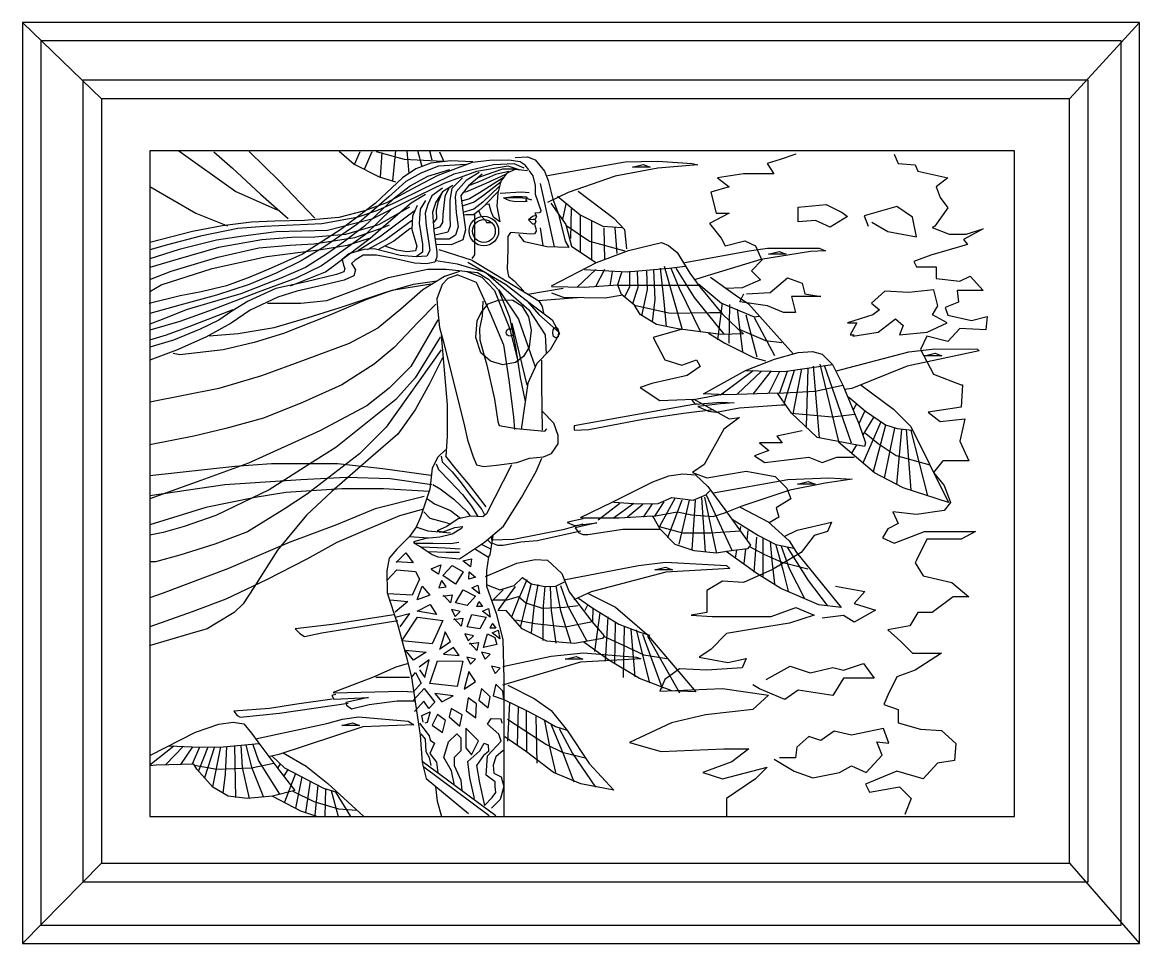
# Model space of a CAD drawing. Extents: x -66030 to 95157, y -13132 to 45879.
# Drawn here: x -63359 to -62759, y 6367 to 6862 of the extents above; entities that cross this region are included whole.
import ezdxf

# ---------------------------------------------------------------- set-up
doc = ezdxf.new("R2010")
doc.units = 0
doc.header["$LTSCALE"] = 100
doc.header["$MEASUREMENT"] = 0
for name, color, linetype in [('3', 11, 'CONTINUOUS'), ('4', 121, 'CONTINUOUS'), ('7', 105, 'CONTINUOUS')]:
    doc.layers.add(name, color=color, linetype=linetype)

msp = doc.modelspace()

# ---------------------------------------------------------------- linework, layer by layer
at = {"layer": '3'}
msp.add_lwpolyline([(-63290.13, 6435.66), (-62825.84, 6435.66), (-62825.84, 6793.12), (-63290.13, 6793.12)], close=True, dxfattribs=at)
for points in [[(-63274.56, 6793.04), (-63243.85, 6771.29), (-63221.79, 6761.46)], [(-63255.78, 6792.44), (-63245.64, 6783.8), (-63230.74, 6769.8), (-63215.83, 6756.7)], [(-63236.7, 6792.74), (-63220.6, 6776.95), (-63201.53, 6756.99)], [(-63188.46, 6792.85), (-63180.42, 6785.96), (-63167.01, 6779.07), (-63158.2, 6776.39)], [(-63177.36, 6792.47), (-63180.2, 6785.84)], [(-63170.84, 6792.47), (-63174.9, 6783.12)], [(-63168.5, 6792.61), (-63153.54, 6788.6), (-63132.74, 6787.51)], [(-63165.48, 6792.08), (-63166.36, 6778.87)], [(-63158.2, 6793.23), (-63159.81, 6776.88)], [(-63152, 6793.12), (-63150.99, 6780.93)], [(-63146.33, 6793.23), (-63144.1, 6784.63)], [(-63139.89, 6793.12), (-63138.67, 6788.25)], [(-63134.46, 6792.47), (-63132.13, 6787.24)], [(-63116.68, 6787.17), (-63128.48, 6787.63), (-63139.13, 6786.48), (-63147.23, 6783.47), (-63154.41, 6778.61), (-63162.97, 6770.52), (-63168.99, 6764.74), (-63187.51, 6750.86), (-63208.11, 6737.67), (-63225, 6730.04), (-63236.35, 6725.18), (-63248.84, 6720.56), (-63262.5, 6717.32), (-63273.84, 6715.24), (-63290.51, 6711.07)], [(-63086.59, 6782.78), (-63088.44, 6785.32), (-63091.22, 6787.17), (-63097.24, 6788.1), (-63107.65, 6787.87), (-63116.91, 6786.71), (-63135.43, 6779.77), (-63147, 6773.76), (-63162.97, 6765.2), (-63174.78, 6760.8), (-63188.66, 6757.33), (-63206.95, 6755.72), (-63222.92, 6755.25), (-63235.42, 6754.79), (-63251.16, 6752.71), (-63267.13, 6749.7), (-63290.05, 6743.92)], [(-63089.13, 6783.7), (-63094.46, 6786.02), (-63105.57, 6785.55), (-63126.86, 6780.46), (-63143.3, 6772.6), (-63157.88, 6765.43), (-63167.83, 6761.04), (-63178.94, 6757.33), (-63197.69, 6753.86), (-63228.48, 6752.48), (-63242.83, 6751.32), (-63262.96, 6747.16), (-63280.56, 6742.53), (-63290.05, 6739.99)], [(-63093.85, 6789.4), (-63087.34, 6789.79), (-63083.13, 6788.25), (-63078.15, 6782.13), (-63076.23, 6777.15), (-63073.63, 6767.09), (-63070.71, 6759.07), (-63067.04, 6744.62), (-63065.13, 6741.17), (-63076.91, 6741.56), (-63088.87, 6744.24), (-63091.94, 6748.06)], [(-63076.62, 6779.83), (-63034.87, 6787.11), (-63017.25, 6787.49), (-62998.86, 6786.34), (-62995.8, 6785.58), (-63017.25, 6783.66), (-63040.23, 6779.45), (-63065.51, 6770.65), (-63076.62, 6765.29)], [(-62943.11, 6791.24), (-62951.55, 6788.43), (-62958.58, 6786.32), (-62955.07, 6780.69), (-62971.25, 6780.69), (-62985.32, 6778.58), (-62978.99, 6773.66), (-62988.84, 6770.85), (-62986.03, 6759.6), (-62978.99, 6759.6), (-62989.54, 6753.97), (-62983.21, 6746.24), (-62981.1, 6742.02), (-62970.55, 6744.83), (-62964.92, 6742.02), (-62961.4, 6734.29), (-62967.03, 6728.66), (-62962.1, 6723.74), (-62971.95, 6719.52), (-62980.72, 6719.2)], [(-62890.34, 6791.24), (-62888.23, 6786.32), (-62879.08, 6785.61), (-62877.67, 6782.1), (-62861.49, 6778.58), (-62867.82, 6773.66), (-62865.71, 6768.04), (-62861.49, 6762.41), (-62868.52, 6752.57), (-62869.93, 6751.86), (-62860.79, 6748.35), (-62851.64, 6748.35), (-62842.49, 6751.16), (-62853.05, 6745.54), (-62850.93, 6742.72), (-62860.79, 6739.91), (-62870.64, 6737.1), (-62879.78, 6733.58), (-62878.38, 6730.77), (-62867.82, 6730.77), (-62867.82, 6724.44), (-62855.16, 6723.04), (-62849.53, 6725.85), (-62842.49, 6718.12), (-62856.56, 6718.12), (-62855.86, 6711.79), (-62862.9, 6708.97), (-62861.49, 6704.76), (-62848.82, 6701.94), (-62840.38, 6704.05), (-62841.08, 6697.02), (-62855.16, 6697.73), (-62861.49, 6690.69), (-62872.75, 6693.51), (-62876.26, 6686.48), (-62869.23, 6673.12), (-62854.45, 6667.49), (-62853.75, 6667.49), (-62854.45, 6655.54), (-62872.04, 6652.73), (-62865.71, 6647.8), (-62852.34, 6649.21), (-62855.16, 6637.26), (-62850.23, 6626.71), (-62864.3, 6626.71), (-62869.23, 6620.38), (-62863.6, 6613.35), (-62860.08, 6604.21), (-62863.6, 6599.99), (-62878.38, 6597.88), (-62891.04, 6599.29), (-62888.23, 6592.96), (-62893.85, 6590.15), (-62896.67, 6585.23), (-62890.34, 6582.42), (-62874.15, 6588.74), (-62846.71, 6588.74), (-62854.45, 6584.53), (-62872.75, 6584.53), (-62878.38, 6573.28), (-62879.08, 6571.87), (-62874.86, 6564.84), (-62859.38, 6561.32), (-62850.23, 6553.59), (-62858.67, 6553.59), (-62869.93, 6545.15), (-62877.67, 6545.15), (-62881.89, 6538.12), (-62893.85, 6536.01), (-62886.82, 6529.68), (-62880.49, 6523.36), (-62865.01, 6523.36), (-62879.08, 6514.21), (-62888.93, 6510.7), (-62893.85, 6500.86), (-62895.96, 6495.93), (-62888.23, 6493.12), (-62888.23, 6486.09), (-62876.26, 6482.58), (-62865.01, 6481.87), (-62857.27, 6474.84), (-62857.97, 6465.7), (-62867.12, 6464.29), (-62874.86, 6455.86), (-62888.93, 6460.08), (-62905.82, 6453.04), (-62903.7, 6448.83), (-62887.52, 6451.64), (-62881.19, 6445.31), (-62884.71, 6436.87)], [(-63120.25, 6785.8), (-63135.07, 6784.91), (-63144.55, 6781.06), (-63152.55, 6776.62), (-63161.74, 6768.33), (-63178.93, 6753.52), (-63196.71, 6741.38), (-63208.86, 6733.98), (-63222.19, 6727.46), (-63236.71, 6721.24), (-63254.2, 6715.61), (-63274.05, 6710.28), (-63290.13, 6705.69)], [(-63091.15, 6782.67), (-63097.68, 6784.77), (-63114.7, 6781.97), (-63132.18, 6775.45), (-63152.47, 6765.67), (-63170.89, 6756.35), (-63194.67, 6750.29), (-63222.18, 6749.59), (-63239.9, 6747.26), (-63254.35, 6745.16), (-63274.41, 6740.04), (-63290.13, 6735.16)], [(-63129.14, 6782.84), (-63141, 6779.28), (-63150.18, 6774.25), (-63159.37, 6767.14), (-63174.78, 6752.63), (-63186.04, 6744.04), (-63195.23, 6737.53), (-63206.49, 6730.42), (-63219.82, 6724.79), (-63241.16, 6716.21), (-63253.61, 6712.65), (-63270.5, 6707.62), (-63283.54, 6702.58), (-63290.13, 6700.04)], [(-63113.21, 6781.38), (-63120.24, 6777.06), (-63125.52, 6771.11), (-63126.06, 6768.4), (-63125.52, 6760.02), (-63124.44, 6752.31), (-63125.93, 6747.71), (-63129.31, 6745.55), (-63136.89, 6745.55)], [(-63111.59, 6780.46), (-63118.99, 6774.22), (-63123.16, 6769.13), (-63120.61, 6750.63), (-63122, 6745.31), (-63128.25, 6742.53), (-63136.35, 6742.76)], [(-63099.09, 6780.36), (-63109.57, 6775.45), (-63120.06, 6771.02), (-63122.1, 6770.42)], [(-63087.28, 6782.32), (-63093.99, 6783.01), (-63098.62, 6780.93), (-63101.63, 6776.76), (-63103.25, 6770.29), (-63103.72, 6763.35), (-63102.1, 6755.02), (-63105.45, 6757.39), (-63106.78, 6760.56), (-63107.88, 6764.5), (-63109.73, 6764.27), (-63113.21, 6761.04), (-63116.22, 6758.72), (-63120.15, 6758.72), (-63121.71, 6758.57)], [(-63097.21, 6781.97), (-63104.44, 6780.34), (-63112.6, 6776.85), (-63118.92, 6774.28)], [(-63093.95, 6783.14), (-63100.71, 6783.14), (-63113.62, 6778.75)], [(-63086.47, 6782.47), (-63084.48, 6779.62), (-63083.17, 6774.48), (-63083.17, 6769.79), (-63080.07, 6761), (-63080.21, 6760.14), (-63081.06, 6759.86), (-63083.31, 6759.55), (-63082.43, 6757.91), (-63083.21, 6756.2), (-63082.8, 6754.88), (-63083.56, 6753.74), (-63082.71, 6751.42), (-63082.57, 6750), (-63083.57, 6748.57), (-63085.61, 6748.34), (-63089.6, 6748.63), (-63096.43, 6749.2), (-63097.83, 6747.09), (-63097.92, 6740.05), (-63098.21, 6729.54), (-63097.44, 6725.77), (-63094.43, 6723.2), (-63089.3, 6717.8)], [(-63030.9, 6784.2), (-63025.07, 6785.66), (-63021.42, 6784.2), (-63030.9, 6784.2)], [(-63127.33, 6774.45), (-63132.88, 6770.98), (-63136.58, 6765.43), (-63138.2, 6760.11), (-63137.51, 6750.16), (-63135.89, 6738.83), (-63135.89, 6736.05), (-63137.05, 6733.28), (-63141.45, 6732.35), (-63147.93, 6732.82), (-63159.11, 6735.27), (-63168.29, 6736.98), (-63175.47, 6736.98), (-63179.87, 6734.44), (-63181.72, 6732.58), (-63180.1, 6730.04), (-63179.64, 6729.12), (-63180.56, 6725.88), (-63185.65, 6723.56), (-63199.31, 6720.33), (-63211.12, 6717.78), (-63221.3, 6714.54), (-63236.14, 6707.54), (-63246.33, 6700.6), (-63259.98, 6692.96), (-63275.72, 6686.02), (-63290.13, 6680.62)], [(-63122.14, 6778.54), (-63127.82, 6772.86), (-63129.04, 6766.51), (-63129.04, 6757.99), (-63128.77, 6752.58), (-63129.98, 6749.47), (-63134.59, 6748.25), (-63137.29, 6747.71)], [(-63100.26, 6778.6), (-63113.06, 6770.56), (-63118.43, 6767.3), (-63122.74, 6766.08)], [(-63101.35, 6776.43), (-63110.97, 6769.16), (-63115.86, 6765.43), (-63122.35, 6763.27)], [(-63080.56, 6775.47), (-63072.9, 6741.56)], [(-63132.83, 6773), (-63138.65, 6768.81), (-63140.83, 6764.29), (-63142.19, 6759.51), (-63141.68, 6752.85), (-63140.32, 6743.47), (-63139.8, 6739.54), (-63141.34, 6736.47), (-63147.06, 6736.11), (-63155.58, 6736.81), (-63169.53, 6740.39), (-63175.18, 6740.14), (-63183.22, 6737.81), (-63186.87, 6734.7), (-63186.06, 6731.72), (-63185.38, 6729.97), (-63185.93, 6728.07), (-63189.9, 6726.66), (-63206.14, 6722.74), (-63222.38, 6719.22), (-63237.31, 6712.36), (-63246.06, 6706.92), (-63252.96, 6702.19), (-63262.97, 6697.32), (-63277.32, 6691.37), (-63290.17, 6687.58)], [(-63290.06, 6773.97), (-63265.31, 6759.67), (-63248.32, 6752.82)], [(-63214.49, 6720.65), (-63195.82, 6728.05), (-63190.19, 6732.2), (-63171.78, 6746.1), (-63163.24, 6753.62), (-63149.68, 6765.13), (-63141.97, 6769.86), (-63141.97, 6769.86)], [(-63133.37, 6770.02), (-63135.4, 6765.29), (-63136.34, 6761.1), (-63136.21, 6756.64), (-63138.1, 6754.2)], [(-63129.44, 6773), (-63131.74, 6768.54), (-63132.69, 6758.8), (-63132.83, 6754.61), (-63134.59, 6752.04), (-63137.83, 6751.09)], [(-63102.44, 6773.84), (-63111.2, 6765.43), (-63116.09, 6761.7), (-63121.91, 6760.04)], [(-63102.81, 6771.49), (-63110.03, 6764.03)], [(-63101.93, 6770.32), (-63090.7, 6771.01), (-63086.38, 6770.67)], [(-63100.25, 6767.9), (-63095.01, 6768.56), (-63090.19, 6768.56), (-63088.02, 6768.32), (-63087.54, 6767.48), (-63085.19, 6766.7), (-63087.9, 6767.42), (-63089.83, 6767.6), (-63094.89, 6767.78), (-63098.45, 6767.66), (-63100.25, 6767.9)], [(-63071.25, 6768.73), (-63059, 6758.78), (-63046.74, 6752.66), (-63036.4, 6751.89)], [(-63060.15, 6771.41), (-63041, 6756.87), (-63035.25, 6750.74), (-63034.1, 6740.41)], [(-63150.59, 6762.85), (-63167.33, 6753.34), (-63185.03, 6748.21), (-63201.39, 6746.68), (-63213.95, 6746.49), (-63229.93, 6745.35), (-63253.15, 6741.17), (-63274.84, 6734.9), (-63290.13, 6730.49)], [(-63146.5, 6763.76), (-63149.02, 6757.9), (-63149.44, 6750.77), (-63146.64, 6741.84), (-63147.48, 6739.32), (-63152.1, 6738.86)], [(-63142.03, 6766.41), (-63144.96, 6761.81), (-63145.52, 6753.99), (-63143.57, 6742.95), (-63143.71, 6738.62), (-63147.06, 6736.11)], [(-63100.25, 6767.9), (-63096.88, 6766.46), (-63094.53, 6765.97), (-63089.35, 6765.79), (-63087.42, 6766.03), (-63087.9, 6766.21), (-63087.9, 6766.7), (-63087.84, 6767.36)], [(-63074.7, 6764.91), (-63066.66, 6753.42), (-63063.59, 6741.94), (-63050.57, 6733.14)], [(-63066.7, 6764.54), (-63068.52, 6756.15)], [(-62941.89, 6762.76), (-62926.89, 6764.18), (-62918.31, 6759.9), (-62915.46, 6757.76), (-62924.74, 6752.05), (-62932.6, 6755.62), (-62941.89, 6754.9), (-62941.89, 6757.76), (-62941.89, 6762.76)], [(-62902.3, 6754.68), (-62893.85, 6749.75), (-62878.38, 6746.94), (-62880.49, 6757.49), (-62888.93, 6763.11), (-62906.52, 6758.19), (-62904.41, 6752.57)], [(-63160.17, 6761.88), (-63174.19, 6748.19), (-63188.71, 6737.82), (-63197.89, 6731.31), (-63211.53, 6724.79), (-63231.97, 6717.1), (-63256.57, 6707.62), (-63274.05, 6701.4), (-63290.13, 6696.74)], [(-63147.74, 6760.86), (-63151.07, 6758.55), (-63166.78, 6746.71), (-63178.33, 6739.31)], [(-63115.68, 6759.44), (-63115.68, 6737.16), (-63117.08, 6735.32)], [(-63113.5, 6761.06), (-63112.36, 6758.18), (-63109.85, 6755.6), (-63109.25, 6754.54), (-63107.05, 6754.54)], [(-63082.87, 6758.35), (-63084.55, 6757.88), (-63086.71, 6756.06), (-63085.83, 6755.05), (-63084.55, 6753.91), (-63083.61, 6753.84)], [(-63083.21, 6756.2), (-63084.15, 6756.26), (-63086.71, 6756.06)], [(-63063.78, 6761.98), (-63064.14, 6745.94)], [(-63059.04, 6758.7), (-63059.04, 6738.86)], [(-63290.13, 6723.94), (-63278.64, 6728.43), (-63253.53, 6736.04), (-63231.46, 6740.98), (-63214.9, 6742.5), (-63201.96, 6743.07), (-63180.08, 6746.49), (-63164.86, 6751.82), (-63161.44, 6753.34)], [(-63149.1, 6755.85), (-63152.35, 6753.37), (-63163.22, 6745.52), (-63173.3, 6739.9)], [(-63149.38, 6751.68), (-63150.48, 6751.15), (-63159.07, 6744.64), (-63167.67, 6739.9)], [(-63080.56, 6751.77), (-63079.07, 6742.04)], [(-63066.7, 6753.23), (-63053.93, 6744.48), (-63034.95, 6739.38)], [(-63052.83, 6755.42), (-63052.83, 6734.27)], [(-63046.26, 6751.77), (-63045.9, 6734.64)], [(-63040.43, 6751.77), (-63039.33, 6737.92)], [(-63290.13, 6717.57), (-63283.97, 6721.21), (-63256.57, 6729.95), (-63227.27, 6736.42), (-63198.16, 6740.03), (-63183.89, 6742.5), (-63172.09, 6746.11)], [(-63152.1, 6738.86), (-63157.4, 6739.71), (-63163.38, 6741.76)], [(-63116.89, 6734.23), (-63134.77, 6739.89)], [(-63074.32, 6720.51), (-63050.19, 6733.14), (-63032.95, 6739.64), (-63015.33, 6743.85), (-63011.5, 6742.32), (-63006.91, 6738.5), (-63000.01, 6727.39), (-62994.71, 6720.1), (-62982.69, 6705.56), (-62974.35, 6697.54), (-62971.28, 6694.86), (-62983.54, 6694.48), (-63006.52, 6697.54), (-63018.01, 6699.84), (-63026.82, 6705.19), (-63029.89, 6710.17), (-63036.78, 6715.91), (-63038.7, 6720.89), (-63056.7, 6719.74), (-63074.32, 6720.12)], [(-63002.84, 6733.18), (-62968.18, 6739.38), (-62958.33, 6740.83), (-62930.6, 6740.83), (-62927.32, 6739.38), (-62935.34, 6739.01), (-62961.98, 6734.64), (-62990.8, 6725.89), (-62997.01, 6724.06)], [(-62957.93, 6737.53), (-62952.09, 6738.99), (-62948.44, 6737.53), (-62957.93, 6737.53)], [(-63109.79, 6727.76), (-63124.93, 6732.14), (-63136.56, 6733.93)], [(-63119.27, 6733.33), (-63099, 6721.42), (-63084.69, 6710.4), (-63074.03, 6702.27), (-63070.09, 6694.91), (-63075.15, 6686.27), (-63082.31, 6678.82), (-63087.08, 6668.4), (-63090.65, 6643.38)], [(-63116.89, 6734.23), (-63104.66, 6726.78), (-63081.12, 6712.48), (-63079.33, 6709.5), (-63078.73, 6705.85)], [(-63123.74, 6728.27), (-63131.79, 6725.59), (-63143.41, 6718.44), (-63155.34, 6708.02), (-63167.56, 6697.89), (-63183.06, 6689.55), (-63206.61, 6680.91), (-63230.16, 6672.27), (-63253.11, 6665.42), (-63290.13, 6658.14)], [(-63226.88, 6711.29), (-63208.99, 6711.29), (-63194.98, 6712.78), (-63173.82, 6720.53), (-63161.9, 6724.99), (-63141.03, 6729.46), (-63130.9, 6729.46), (-63114.2, 6727.68), (-63108.24, 6724.1), (-63102.88, 6718.44), (-63096.91, 6703.85), (-63093.63, 6687.76), (-63091.25, 6671.38), (-63088.48, 6658.58)], [(-63124.64, 6726.48), (-63130.05, 6724.51), (-63133.09, 6721.22), (-63135.88, 6713.63), (-63135.62, 6708.57), (-63134.61, 6698.2), (-63132.59, 6691.11), (-63121.44, 6646.84), (-63119.42, 6637.98), (-63116.63, 6629.38), (-63114.61, 6624.57), (-63110.81, 6623.56), (-63103.98, 6624.32), (-63093.09, 6625.84), (-63086.25, 6628.11), (-63078.66, 6628.87), (-63074.35, 6630.64), (-63070.81, 6635.7), (-63070.81, 6640.26), (-63073.09, 6646.84), (-63079.16, 6653.16)], [(-63124.64, 6726.48), (-63114.8, 6722.61), (-63107.35, 6705.93), (-63100.19, 6688.95), (-63097.21, 6669.89), (-63094.83, 6650.23), (-63094.23, 6643.38)], [(-63119.87, 6728.27), (-63111.82, 6725.29), (-63104.96, 6718.14), (-63096.91, 6697.89), (-63092.74, 6681.8)], [(-63109.71, 6727.71), (-63086.48, 6707.72), (-63077.84, 6694.31), (-63077.28, 6684.06)], [(-63050.57, 6729.31), (-63060.69, 6719.83)], [(-63056.7, 6729.31), (-63033.72, 6728.16), (-63011.12, 6730.07), (-63002.69, 6731.22)], [(-63045.97, 6729.31), (-63050.73, 6720.12)], [(-63041.76, 6728.16), (-63043.14, 6720.6)], [(-63036.78, 6727.78), (-63039.08, 6720.51)], [(-63032.57, 6728.54), (-63032.57, 6720.12), (-63035.12, 6714.52)], [(-63028.36, 6728.16), (-63027.97, 6719.74), (-63030.81, 6710.94)], [(-63023.38, 6728.54), (-63022.99, 6718.59), (-63026.06, 6704.43)], [(-63019.55, 6729.31), (-63018.91, 6713.31), (-63020.24, 6701.19)], [(-63016.1, 6730.07), (-63014.32, 6713.94), (-63012.75, 6698.78)], [(-63013.8, 6731.22), (-63004.19, 6697.23)], [(-63010.35, 6730.07), (-63005.76, 6719.36), (-62994.4, 6695.92)], [(-63007.67, 6730.07), (-62997.71, 6714.38), (-62981.6, 6694.54)], [(-63139.24, 6721.42), (-63160.11, 6718.14), (-63174.12, 6713.08), (-63195.28, 6704.14), (-63218.23, 6694.91), (-63234.03, 6690.14), (-63250.72, 6686.27), (-63273.97, 6683.59), (-63277.55, 6684.19)], [(-63258.18, 6693.72), (-63242.68, 6694.91), (-63223.3, 6698.19), (-63205.12, 6703.55), (-63187.83, 6708.91), (-63163.39, 6717.25), (-63148.48, 6721.42), (-63135.96, 6723.21)], [(-63038.7, 6720.89), (-63015.33, 6720.89), (-62995.28, 6720.89)], [(-62995.18, 6721.51), (-62983.14, 6711.3), (-62965.63, 6704.01), (-62962.71, 6704.37)], [(-62988.98, 6725.16), (-62975.84, 6715.68), (-62968.55, 6710.94), (-62944.46, 6683.95)], [(-62969.75, 6716.35), (-62956.89, 6717.07), (-62947.6, 6724.92), (-62939.75, 6722.06), (-62938.32, 6716.35), (-62929.74, 6714.92), (-62945.46, 6714.92), (-62943.32, 6706.36), (-62949.75, 6706.36), (-62958.32, 6709.93), (-62973.32, 6712.07), (-62971.18, 6716.35)], [(-63102.58, 6718.44), (-63092.14, 6702.65), (-63085.59, 6684.19), (-63083.12, 6677.06)], [(-63087.16, 6716.16), (-63068.16, 6719.32)], [(-63081.51, 6712.73), (-63060.54, 6714.34)], [(-63074.36, 6716.77), (-63068.16, 6714.58), (-63045.54, 6714.22), (-63036.05, 6715.68)], [(-62912.6, 6693.51), (-62899.02, 6695.65), (-62889.74, 6702.79), (-62885.45, 6699.22), (-62887.59, 6694.22), (-62872.59, 6695.65), (-62861.88, 6700.65), (-62869.73, 6704.93), (-62866.88, 6709.93), (-62869.02, 6718.49), (-62882.59, 6717.07), (-62895.45, 6717.78), (-62902.6, 6711.35), (-62898.31, 6707.79), (-62901.88, 6704.93), (-62915.46, 6700.65), (-62910.46, 6700.65), (-62914.03, 6694.22), (-62911.88, 6694.22)], [(-63136.56, 6710.7), (-63146.1, 6700.87), (-63158.91, 6687.46), (-63169.65, 6678.53), (-63186.93, 6667.5), (-63208.1, 6657.97), (-63228.96, 6649.63), (-63249.23, 6643.97), (-63266.52, 6639.8), (-63290.13, 6635.19)], [(-63112.07, 6706.3), (-63108.48, 6710.94), (-63102.56, 6713.05), (-63095.17, 6712.84), (-63090.32, 6709.89), (-63086.73, 6703.98), (-63085.25, 6696.8), (-63086.31, 6687.73), (-63089.47, 6682.67), (-63093.7, 6679.5), (-63100.45, 6678.23), (-63107.21, 6680.13), (-63112.28, 6684.57), (-63115.02, 6692.79), (-63114.39, 6701.87), (-63112.07, 6706.3)], [(-63111.32, 6712.37), (-63111.57, 6704.27), (-63113.09, 6697.69), (-63112.84, 6691.62), (-63109.04, 6677.96), (-63104.99, 6659.74), (-63103.22, 6647.85), (-63102.46, 6645.57), (-63093.34, 6644.05), (-63083.72, 6643.04), (-63077.9, 6642.54), (-63076.88, 6643.8)], [(-63087.23, 6712.16), (-63081.18, 6705.2), (-63070.36, 6695.67)], [(-63029.89, 6710.17), (-63010.74, 6705.96), (-62989.29, 6706.34), (-62983.33, 6706.34)], [(-62982.78, 6711.3), (-62985.33, 6691.61)], [(-62978.76, 6710.57), (-62979.13, 6689.79)], [(-62974.75, 6708.02), (-62971.83, 6685.41)], [(-63290.13, 6691.66), (-63281.17, 6694.29), (-63269.02, 6698.73), (-63245.31, 6707.92)], [(-63135.36, 6702.26), (-63149.97, 6677.24), (-63161.59, 6665.62), (-63173.52, 6656.09), (-63198.85, 6642.69), (-63237.01, 6625.41), (-63262.64, 6616.18), (-63290.13, 6606.29)], [(-62970.01, 6705.1), (-62964.17, 6682.5)], [(-62965.63, 6703.64), (-62954.68, 6683.22)], [(-63095.72, 6700.57), (-63091.55, 6683.59), (-63087.67, 6667.21)], [(-63072.17, 6698.4), (-63071.17, 6697.86), (-63070.71, 6696.32), (-63070.79, 6693.24), (-63072.17, 6692.7), (-63073.25, 6693.39), (-63073.64, 6695.16), (-63073.56, 6697.01), (-63073.02, 6697.94), (-63072.17, 6698.4)], [(-63004.22, 6697.36), (-63019.8, 6692.8), (-63013.47, 6680.85), (-63004.32, 6678.04), (-62996.58, 6680.85), (-62994.47, 6677.34), (-63001.5, 6672.41), (-63020.5, 6668.19), (-63026.83, 6666.09), (-63016.28, 6659.05), (-62997.99, 6659.76), (-62986.73, 6653.43), (-62978.99, 6649.21), (-62973.36, 6649.91), (-62981.8, 6643.59), (-62992.36, 6624.6), (-62998.69, 6620.38), (-62990.95, 6617.57), (-62969.84, 6621.09), (-62954.36, 6618.27), (-62948.03, 6611.95), (-62945.92, 6606.32), (-62953.66, 6601.4), (-62952.25, 6596.48), (-62957.5, 6593.38)], [(-62973.29, 6697.08), (-62959.42, 6691.25), (-62950.67, 6690.15)], [(-63134.18, 6693), (-63147.59, 6671.26), (-63158.02, 6659.64), (-63190.22, 6633.73), (-63202.74, 6625.98), (-63225.99, 6611.09), (-63239.7, 6604.54), (-63254.6, 6597.39), (-63271.59, 6591.43), (-63282.92, 6588.15), (-63290.13, 6586.8)], [(-63133.62, 6693.84), (-63130.33, 6656.64), (-63130.33, 6639.95), (-63131.09, 6629.07)], [(-62990.07, 6695.26), (-62981.32, 6689.79), (-62965.99, 6682.13), (-62959.42, 6680.31)], [(-63133.58, 6686.15), (-63163.09, 6644.75), (-63177.4, 6630.45), (-63205.42, 6609), (-63217.94, 6600.66), (-63237.61, 6588.45), (-63255.2, 6581.9), (-63273.98, 6575.94), (-63287.09, 6572.37), (-63290.13, 6572.37)], [(-62992.69, 6662.7), (-62970.26, 6675.18), (-62954.64, 6681.14), (-62941.86, 6684.83), (-62934.2, 6685.4), (-62929.09, 6683.98), (-62923.41, 6678.31), (-62918.01, 6667.24), (-62909.21, 6646.24), (-62905.81, 6636.31), (-62906.37, 6634.33), (-62931.64, 6639.15), (-62945.55, 6652.2), (-62952.94, 6662.98), (-62980.19, 6662.13), (-62992.69, 6662.7)], [(-62921.37, 6674.9), (-62882.47, 6685.11), (-62868.56, 6686.82), (-62845.56, 6686.53), (-62844.71, 6685.68), (-62883.33, 6677.45), (-62913.14, 6665.54), (-62917.11, 6664.97)], [(-62874.17, 6683.06), (-62868.33, 6684.52), (-62864.69, 6683.06), (-62874.17, 6683.06)], [(-63132.98, 6682.01), (-63139.83, 6668.01), (-63147.58, 6654.01), (-63156.82, 6640.9), (-63171.43, 6628.39), (-63192.29, 6610.22), (-63206.01, 6597.41), (-63221.51, 6578.64), (-63234.32, 6558.69), (-63240, 6549.96), (-63244.77, 6545.19), (-63254.3, 6539.53), (-63259.37, 6536.55), (-63268.61, 6533.87), (-63290.37, 6527.32)], [(-63079.67, 6680.74), (-63079.67, 6667.33), (-63079.42, 6643.04)], [(-62970.26, 6675.18), (-62949.53, 6674.62), (-62923.41, 6678.31)], [(-62930.22, 6678.59), (-62920.34, 6636.99)], [(-62927.95, 6678.02), (-62913.47, 6636.31)], [(-62966, 6674.9), (-62983.6, 6661.85)], [(-62961.74, 6674.62), (-62974.51, 6662.7)], [(-62956.34, 6674.9), (-62966.28, 6662.42)], [(-62952.08, 6674.33), (-62957.84, 6662.83)], [(-62947.83, 6674.62), (-62952.08, 6662.7)], [(-62944.13, 6675.18), (-62949.38, 6657.79)], [(-62940.16, 6676.04), (-62944.7, 6651.92)], [(-62936.75, 6676.32), (-62937.6, 6645.11)], [(-62933.91, 6677.45), (-62930.63, 6638.96)], [(-62932.78, 6664.12), (-62918.01, 6667.24)], [(-62908.03, 6667.24), (-62890.71, 6654.47), (-62881.34, 6645.11), (-62861.18, 6604.25), (-62885.6, 6612.2), (-62900.93, 6620.14), (-62920.24, 6636.6)], [(-62981.91, 6662.41), (-62998.94, 6659.29), (-62997.24, 6657.02), (-62983.33, 6658.16), (-62976.23, 6657.87), (-62983.61, 6657.3), (-62995.82, 6655.89), (-62990.14, 6653.33), (-62985.88, 6652.76), (-62973.39, 6655.03), (-62950.96, 6656.74), (-62948.69, 6656.74)], [(-62952.94, 6662.98), (-62932.78, 6664.12)], [(-62914.84, 6661), (-62905.76, 6653.34), (-62894.97, 6645.96), (-62888.72, 6643.97), (-62880.77, 6643.12)], [(-62996.1, 6657.3), (-63029.32, 6651.35), (-63062.26, 6645.39), (-63062.26, 6643.12), (-63054.31, 6643.4), (-63025.35, 6649.08), (-63003.48, 6652.2), (-62987.58, 6654.18)], [(-62910.65, 6657.16), (-62912.46, 6654)], [(-62945.55, 6652.2), (-62923.69, 6650.22), (-62911.52, 6651.74)], [(-62906.39, 6653.19), (-62909.29, 6646.43)], [(-62901.28, 6650.35), (-62907.28, 6640.62)], [(-62939.75, 6642.82), (-62953.32, 6639.96), (-62950.46, 6636.39), (-62962.61, 6636.39), (-62957.61, 6632.11), (-62965.46, 6629.26), (-62959.75, 6625.69), (-62936.17, 6628.54), (-62929.03, 6625.69), (-62921.17, 6628.54), (-62911.88, 6628.54)], [(-62897.59, 6647.51), (-62907.25, 6625.38)], [(-62895.04, 6645.81), (-62901.65, 6620.76)], [(-62890.21, 6644.11), (-62895.66, 6617.41)], [(-62886.52, 6643.54), (-62889.03, 6613.98)], [(-62883.96, 6643.54), (-62881.51, 6610.87)], [(-62881.41, 6642.97), (-62872.43, 6607.91)], [(-62906.45, 6641.98), (-62898.94, 6636.03), (-62889.29, 6629.5), (-62871.19, 6624.55)], [(-63131.34, 6632.61), (-63135.39, 6628.56), (-63138.43, 6622.74), (-63139.69, 6611.36), (-63144.76, 6596.43), (-63147.04, 6591.12), (-63150.58, 6586.06), (-63140.45, 6585.3)], [(-62910.66, 6635.15), (-62913.37, 6630.75)], [(-63139.24, 6618.83), (-63164.88, 6622.41), (-63189.32, 6625.09), (-63224.79, 6625.09), (-63244.47, 6623.6), (-63290.13, 6618.56)], [(-63095.86, 6624.45), (-63109.27, 6598.14), (-63111.3, 6596.62), (-63117.95, 6596.96), (-63124.5, 6595.58), (-63130.54, 6591.31), (-63135.86, 6589.03), (-63132.57, 6588.53), (-63126.24, 6590.8), (-63122.19, 6591.31), (-63122.19, 6591.31), (-63122.69, 6590.3), (-63127.76, 6587.26), (-63134.34, 6585.74), (-63141.93, 6584.98), (-63148.52, 6583.21), (-63147.76, 6582.2), (-63144.47, 6580.43), (-63142.19, 6578.91), (-63138.39, 6576.38), (-63135.35, 6575.12), (-63123.76, 6574.11), (-63117.95, 6577.89), (-63110.29, 6582.96), (-63100.16, 6591.56), (-63090.54, 6606.99), (-63082.69, 6620.91), (-63079.65, 6627.99)], [(-63136.4, 6625.02), (-63135.14, 6621.98), (-63129.06, 6615.66), (-63122.22, 6608.57), (-63117.41, 6602.25), (-63114.03, 6596.76)], [(-63133.62, 6629.07), (-63133.11, 6626.03), (-63127.79, 6620.72), (-63122.98, 6614.9), (-63118.43, 6608.83), (-63111.84, 6600.48), (-63110.58, 6597.95)], [(-63131.34, 6629.07), (-63125.77, 6622.24), (-63119.19, 6614.39), (-63112.6, 6605.79), (-63109.56, 6601.99)], [(-63058.86, 6596.16), (-63041.83, 6604.39), (-63019.96, 6615.45), (-63011.45, 6618.57), (-63003.78, 6619.71), (-62996.97, 6619.14), (-62990.44, 6612.9), (-62980.78, 6599.85), (-62967.44, 6581.4), (-62969.14, 6579.42), (-62977.94, 6578.28), (-62985.89, 6577.15), (-62997.82, 6578.28), (-63008.04, 6581.69), (-63015.99, 6589.92), (-63019.96, 6597.01), (-63038.13, 6595.87), (-63058.29, 6595.87)], [(-63138.65, 6613.77), (-63161, 6617.05), (-63184.55, 6617.64), (-63209, 6616.45), (-63249.83, 6613.77), (-63290.13, 6607.79)], [(-63138.17, 6613.89), (-63134.12, 6611.61), (-63126.78, 6606.04), (-63119.69, 6599.21), (-63118.04, 6596.94)], [(-62987.31, 6609.49), (-62947.56, 6616.59), (-62925.42, 6617.44), (-62912.92, 6616.87), (-62927.4, 6614.6), (-62946.43, 6610.91), (-62972.26, 6602.4), (-62981.07, 6598.71)], [(-62942.31, 6614.11), (-62936.48, 6615.57), (-62932.83, 6614.11), (-62942.31, 6614.11)], [(-63140.14, 6610.2), (-63164.58, 6611.68), (-63186.94, 6611.68), (-63217.04, 6609.6), (-63233.44, 6606.92), (-63259.97, 6601.56), (-63290.13, 6592.38)], [(-63142.82, 6607.51), (-63169.05, 6600.96), (-63189.92, 6592.32), (-63215.26, 6582.79), (-63247.75, 6568.79), (-63283.52, 6555.39), (-63290.13, 6553.15)], [(-63140.96, 6606.3), (-63137.16, 6603.51), (-63128.55, 6599.97), (-63123.24, 6595.92), (-63123.17, 6595.86)], [(-63040.97, 6604.39), (-63027.63, 6603.53), (-63017.12, 6603.82), (-63009.74, 6606.94), (-62998.39, 6605.52), (-62991.57, 6608.36), (-62989.3, 6610.63)], [(-63008.07, 6606.37), (-63016.31, 6591.33)], [(-62993.88, 6606.93), (-62991.89, 6577.71)], [(-62992.17, 6607.22), (-62985.93, 6577.71)], [(-62991.32, 6608.35), (-62977.41, 6578.28)], [(-63143.12, 6600.66), (-63155.94, 6597.09), (-63170.84, 6590.83), (-63189.62, 6582.79), (-63205.72, 6573.85), (-63227.48, 6562.83), (-63249.24, 6552.41), (-63267.42, 6545.56), (-63290.13, 6537.51)], [(-63037.6, 6603.81), (-63049.24, 6594.73)], [(-63030.22, 6603.81), (-63041.01, 6595.87)], [(-63025.39, 6603.25), (-63033.63, 6596.44)], [(-63020.28, 6603.53), (-63025.11, 6596.44)], [(-63014.03, 6604.66), (-63019.15, 6597)], [(-63004.38, 6605.51), (-63012.05, 6585.37)], [(-63000.41, 6605.51), (-63006.09, 6581.97)], [(-62997.28, 6605.51), (-62998.99, 6578.84)], [(-62973.12, 6601.83), (-62958.07, 6593.89), (-62946.71, 6583.67), (-62942.74, 6577.43), (-62918.89, 6547.93), (-62930.81, 6549.34), (-62951.25, 6558.14), (-62964.03, 6566.08), (-62980.5, 6578)], [(-63142.98, 6599.21), (-63139.69, 6595.92), (-63130.33, 6593.39), (-63128.67, 6592.63)], [(-63057.44, 6595.59), (-63063.97, 6594.17), (-63065.96, 6593.6), (-63061.98, 6591.9), (-63050.06, 6593.32), (-63061.7, 6590.77), (-63059.71, 6587.93), (-63057.44, 6587.08), (-63054.89, 6587.08), (-63036.15, 6589.92), (-63023.09, 6589.92), (-63016.27, 6589.92)], [(-63020.25, 6596.73), (-63006.9, 6599.28), (-62998.95, 6597.58), (-62987.6, 6596.73), (-62980.78, 6599)], [(-62977.41, 6595.3), (-62963.21, 6586.51), (-62953.84, 6581.68), (-62944.22, 6579.76)], [(-63146.78, 6591.12), (-63140.71, 6589.09), (-63128.55, 6588.08)], [(-63106.84, 6584.24), (-63094.63, 6584.53), (-63067.38, 6589.92), (-63057.44, 6592.75)], [(-63105.99, 6582.54), (-63103.44, 6581.4), (-63100.31, 6581.4), (-63090.94, 6583.11), (-63082.14, 6583.96), (-63058.58, 6589.06)], [(-62949.36, 6586.06), (-62942.4, 6589.45), (-62924.11, 6593.67), (-62926.22, 6588.74), (-62933.26, 6586.63), (-62940.29, 6577.49), (-62955.77, 6568.35), (-62971.25, 6561.32), (-62982.51, 6562.03), (-62990.95, 6557.1), (-62990.95, 6545.15), (-62999.39, 6543.75), (-62988.14, 6543.04), (-62956.47, 6543.04), (-62943.11, 6547.96), (-62933.26, 6543.75), (-62946.62, 6539.53), (-62964.21, 6536.71), (-62980.4, 6533.9), (-62988.84, 6525.46), (-62995.17, 6521.25), (-62979.69, 6518.43), (-62969.84, 6520.54), (-62971.95, 6515.62), (-62990.95, 6514.21), (-63005.73, 6514.92), (-63013.47, 6509.29), (-63016.28, 6502.97), (-62982.51, 6504.37), (-62957.88, 6500.86), (-62966.32, 6493.12), (-62991.65, 6490.31), (-63009.95, 6486.09), (-63032.46, 6475.54), (-63015.58, 6470.62), (-62981.8, 6472.03), (-62968.44, 6472.03), (-62977.58, 6465), (-62993.06, 6459.37), (-62982.51, 6455.86), (-62958.58, 6462.19), (-62964.92, 6455.86), (-62980.4, 6445.31), (-62980.4, 6435.66)], [(-63016.56, 6591.33), (-63004.06, 6587.93), (-62989.02, 6587.93), (-62973.12, 6589.06)], [(-62972.87, 6591.33), (-62973.27, 6589.05)], [(-62968.89, 6589.34), (-62969.53, 6584.3)], [(-63150.58, 6586.06), (-63157.43, 6579.23), (-63161.52, 6574.33), (-63162.88, 6567.53), (-63162.61, 6555.83), (-63157.16, 6538.96), (-63151.99, 6520.46), (-63149.54, 6510.39), (-63144.91, 6479.38), (-63143.82, 6464.68), (-63141.64, 6456.12), (-63119.04, 6437.34)], [(-63148.26, 6582.45), (-63138.14, 6582.45), (-63128.52, 6582.2), (-63124.21, 6582.96)], [(-63115.19, 6579.27), (-63108.27, 6574.94), (-63107.35, 6576.14), (-63105.79, 6586.55)], [(-63108.64, 6584.06), (-63106.43, 6581.85)], [(-63106.25, 6584.43), (-63106.62, 6585.63)], [(-62964.35, 6585.65), (-62965.77, 6566.93)], [(-62960.94, 6585.37), (-62960.94, 6569.77), (-62960.94, 6564.09)], [(-62956.97, 6583.38), (-62956.11, 6573.17), (-62954.7, 6560.69)], [(-63157.71, 6572.15), (-63152.54, 6577.32), (-63148.73, 6571.88), (-63157.71, 6572.42)], [(-63143.96, 6580.43), (-63135.61, 6580.18), (-63131.51, 6579.92), (-63123.45, 6579.42)], [(-63140.45, 6577.89), (-63130.86, 6577.61), (-63123.71, 6577.65)], [(-63112.15, 6581.94), (-63106.8, 6579.27)], [(-62975.12, 6578.65), (-62975.83, 6574.62)], [(-62970.17, 6579.29), (-62971.16, 6571.47)], [(-62968.14, 6580.59), (-62960.37, 6576.58), (-62950.72, 6572.32), (-62936.81, 6568.63)], [(-62953.84, 6581.4), (-62950.15, 6568.06), (-62947.31, 6556.71)], [(-62951, 6580.83), (-62946.75, 6568.91), (-62938.51, 6552.74)], [(-62947.88, 6580.26), (-62936.52, 6562.39), (-62926.3, 6549.05)], [(-63138.93, 6568.61), (-63133.75, 6570.79), (-63135.11, 6565.89), (-63138.93, 6568.34)], [(-63132.66, 6565.07), (-63127.76, 6570.52), (-63121.77, 6566.98), (-63125.86, 6560.45), (-63132.66, 6565.07)], [(-63122.04, 6572.97), (-63117.42, 6574.05), (-63117.96, 6569.7), (-63122.04, 6572.97)], [(-63109.79, 6564.54), (-63093.04, 6571.64), (-63083.1, 6573.62), (-63076.57, 6573.34), (-63068.9, 6566.25), (-63064.93, 6556.32), (-63052.72, 6540.43), (-63046.19, 6532.77), (-63047.04, 6531.35), (-63062.09, 6528.51), (-63076.85, 6529.93), (-63090.2, 6536.46), (-63098.71, 6546.39), (-63103.26, 6546.1)], [(-63108.27, 6574.94), (-63109.23, 6567.8), (-63109.23, 6559.36), (-63104.05, 6544.67), (-63100.51, 6530.79), (-63099.97, 6509.57), (-63099.97, 6470.39), (-63099.97, 6435.66)], [(-63067.77, 6562.84), (-63027.73, 6570.5), (-63013.25, 6572.2), (-62980.32, 6570.5), (-62978.62, 6568.8), (-63012.97, 6566.81), (-63053, 6556.32), (-63062.37, 6552.06)], [(-63162.89, 6562.35), (-63157.44, 6568.07), (-63147.37, 6567.25), (-63145.19, 6563.17), (-63149.27, 6554.46), (-63162.34, 6555.28)], [(-63118.51, 6566.98), (-63115.24, 6564.26), (-63118.78, 6563.17), (-63118.51, 6566.98)], [(-63018.97, 6568.15), (-63013.13, 6569.61), (-63009.48, 6568.15), (-63018.97, 6568.15)], [(-63146.55, 6552.29), (-63143.83, 6559.36), (-63139.74, 6554.46), (-63146.55, 6552.01)], [(-63133.48, 6562.35), (-63134.84, 6558.54), (-63131.03, 6559.09), (-63133.21, 6562.35)], [(-63117.14, 6558.54), (-63113.88, 6559.9), (-63113.06, 6555.28), (-63117.14, 6558.54)], [(-63109.5, 6560.29), (-63102.12, 6557.45), (-63094.46, 6559.72), (-63089.91, 6563.98), (-63085.37, 6560.57), (-63077.99, 6559.15), (-63072.03, 6559.44), (-63067.48, 6561.71)], [(-63093.89, 6559.15), (-63102.97, 6546.67)], [(-63087.64, 6562.84), (-63092.18, 6552.34), (-63095.88, 6542.7)], [(-63085.37, 6560.86), (-63087.93, 6550.36), (-63091.05, 6537.87)], [(-63081.68, 6560.29), (-63083.67, 6549.51), (-63085.37, 6534.47)], [(-63077.99, 6559.44), (-63078.84, 6548.66), (-63079.12, 6530.21)], [(-63075.15, 6558.87), (-63074.58, 6546.39), (-63072.03, 6528.79)], [(-63072.03, 6559.44), (-63069.47, 6546.1), (-63064.08, 6528.79)], [(-63069.47, 6559.72), (-63065.78, 6548.94), (-63055.56, 6530.21)], [(-62921.89, 6559.29), (-62906.17, 6556.44), (-62911.88, 6550.01), (-62900.45, 6546.44), (-62911.88, 6540.02), (-62917.6, 6543.59), (-62929.03, 6542.16)], [(-63160.98, 6552.01), (-63151.45, 6551.2), (-63158.26, 6545.48)], [(-63132.66, 6553.92), (-63127.76, 6554.73), (-63128.58, 6550.38), (-63132.39, 6554.46)], [(-63125.86, 6550.38), (-63121.77, 6557.46), (-63115.24, 6553.92), (-63119.59, 6549.02), (-63125.86, 6550.38)], [(-63106.1, 6552.06), (-63098.15, 6552.06), (-63092.18, 6553.76), (-63088.21, 6550.36), (-63079.41, 6547.52), (-63067.48, 6548.09), (-63060.1, 6548.94)], [(-63100.42, 6557.45), (-63105.81, 6551.78)], [(-63059.82, 6552.91), (-63052.15, 6547.52), (-63038.24, 6539.01), (-63026.88, 6534.75), (-63021.49, 6533.05)], [(-63054.71, 6555.46), (-63039.94, 6548.09), (-63023.19, 6533.62), (-62996.79, 6502.69), (-63009.85, 6503.26), (-63027.17, 6509.79), (-63043.63, 6519.72), (-63056.98, 6529.36)], [(-63146.55, 6546.03), (-63139.47, 6549.57), (-63136.2, 6544.12), (-63146.55, 6546.03)], [(-63128.03, 6546.84), (-63126.13, 6543.04), (-63123.41, 6545.76), (-63128.03, 6546.84)], [(-63113.33, 6551.2), (-63111.43, 6548.48), (-63114.42, 6548.48), (-63113.33, 6550.93)], [(-63111.43, 6546.03), (-63108.16, 6547.39), (-63107.34, 6542.76), (-63111.43, 6546.03)], [(-63054.99, 6549.22), (-63056.41, 6546.39)], [(-63052.15, 6547.52), (-63052.44, 6540.14)], [(-63159.14, 6543.97), (-63192.12, 6538.85), (-63211.95, 6536.4), (-63209.5, 6533.95), (-63207.05, 6532.4), (-63197.69, 6534.4), (-63156.91, 6540.86)], [(-63158.26, 6542.76), (-63150.63, 6544.67), (-63155.81, 6537.59)], [(-63154.72, 6529.97), (-63146.28, 6542.76), (-63132.66, 6540.86), (-63138.38, 6528.34), (-63154.72, 6529.97)], [(-63126.95, 6541.4), (-63122.04, 6542.22), (-63122.86, 6537.87), (-63126.67, 6541.95)], [(-63119.59, 6537.59), (-63117.14, 6544.12), (-63109.52, 6542.76), (-63112.79, 6536.5), (-63119.59, 6537.59)], [(-63093.6, 6541.28), (-63083.38, 6539.29), (-63066.92, 6537.59), (-63052.44, 6540.43)], [(-63048.46, 6544.97), (-63051.3, 6524.26)], [(-63044.2, 6542.98), (-63045.62, 6519.15)], [(-63134.57, 6525.62), (-63128.58, 6529.7), (-63131.57, 6534.87), (-63134.3, 6525.62)], [(-63106.25, 6539.5), (-63104.35, 6536.78), (-63107.34, 6536.78), (-63106.25, 6539.23)], [(-63106.25, 6534.33), (-63102.99, 6535.69), (-63102.17, 6531.06), (-63106.25, 6534.33)], [(-63040.23, 6539.86), (-63040.51, 6517.73)], [(-63035.4, 6537.59), (-63035.97, 6510.35)], [(-63031.71, 6536.17), (-63029.72, 6510.64)], [(-63028.87, 6535.89), (-63021.77, 6507.52)], [(-63120.96, 6533.78), (-63119.05, 6529.97), (-63116.33, 6532.7), (-63120.96, 6533.78)], [(-63118.51, 6528.34), (-63113.6, 6529.16), (-63114.42, 6524.81), (-63118.23, 6528.89)], [(-63110.88, 6526.44), (-63108.7, 6533.78), (-63104.89, 6531.88), (-63103.8, 6528.07), (-63110.88, 6526.44)], [(-63046.47, 6532.48), (-63036.25, 6527.94), (-63024.89, 6522.55), (-63012.4, 6520.57)], [(-63025.46, 6533.62), (-63014.96, 6504.68)], [(-63022.91, 6532.48), (-63005.59, 6502.12)], [(-63152.81, 6525.08), (-63141.65, 6523.99), (-63148.46, 6519.64), (-63152.81, 6525.08)], [(-63132.39, 6522.9), (-63123.95, 6522.08), (-63126.95, 6526.44), (-63132.39, 6522.9)], [(-63111.97, 6523.99), (-63110.06, 6520.18), (-63107.34, 6522.9), (-63111.97, 6523.99)], [(-63100.48, 6516.29), (-63074.63, 6521.86), (-63057.25, 6523.64), (-63028.73, 6521.19), (-63026.5, 6520.3), (-63058.81, 6518.52), (-63100.71, 6506.27)], [(-63191.45, 6502.49), (-63170.28, 6510.5), (-63157.8, 6516.07), (-63151.78, 6517.85)], [(-63145.19, 6514.47), (-63142.47, 6510.38), (-63140.02, 6519.91), (-63145.46, 6515.83)], [(-63139.74, 6507.12), (-63135.66, 6519.36), (-63122.04, 6519.09), (-63125.04, 6505.49), (-63139.74, 6507.12)], [(-63119.87, 6521.27), (-63117.96, 6517.46), (-63115.24, 6520.18), (-63119.87, 6521.27)], [(-63106.52, 6516.37), (-63104.62, 6512.56), (-63101.9, 6515.28), (-63106.52, 6516.37)], [(-63067.01, 6520.2), (-63061.17, 6521.65), (-63057.52, 6520.2), (-63067.01, 6520.2)], [(-62959.03, 6509.32), (-62946.18, 6516.46), (-62935.46, 6512.89), (-62923.31, 6515.74), (-62917.6, 6514.32), (-62906.88, 6517.89), (-62901.17, 6510.03), (-62917.6, 6510.03), (-62923.31, 6500.75), (-62941.89, 6503.61), (-62949.03, 6498.61), (-62962.61, 6504.32), (-62966.18, 6506.46)], [(-63168.72, 6510.5), (-63150.67, 6510.5)], [(-63149.54, 6510.39), (-63147.37, 6513.11), (-63144.37, 6507.39), (-63148.73, 6502.49)], [(-63121.23, 6504.13), (-63115.24, 6508.21), (-63118.78, 6513.65), (-63121.23, 6504.13)], [(-63148.46, 6498.14), (-63142.74, 6504.4), (-63137.02, 6497.05), (-63140.29, 6493.79), (-63143.01, 6497.6), (-63147.91, 6492.15)], [(-63111.97, 6504.4), (-63113.33, 6498.14), (-63108.43, 6494.06), (-63107.34, 6500.04), (-63111.97, 6504.4)], [(-63104.35, 6506.85), (-63105.71, 6500.59), (-63100.04, 6498.48), (-63100.53, 6503.04), (-63104.35, 6506.85)], [(-63097.81, 6506.27), (-63083.77, 6499.15), (-63074.63, 6492.69), (-63065.72, 6481.78), (-63054.13, 6464.19), (-63040.98, 6449.93), (-63058.59, 6453.27), (-63073.3, 6459.29), (-63087.78, 6470.42), (-63099.37, 6478.44)], [(-63192.19, 6498.76), (-63211.09, 6495.94), (-63225.87, 6493.77), (-63244.99, 6492.25), (-63243.25, 6489.86), (-63241.51, 6488.99), (-63220.44, 6491.16), (-63183.5, 6496.59)], [(-63190.11, 6501.15), (-63192.34, 6500.7), (-63191.22, 6498.7), (-63172.73, 6499.59), (-63184.76, 6496.92), (-63184.54, 6495.58), (-63181.86, 6493.58), (-63172.28, 6495.81), (-63157.35, 6497.81), (-63147.77, 6497.81)], [(-63191.67, 6502.04), (-63154.45, 6502.93), (-63149.11, 6502.71)], [(-63137.02, 6501.68), (-63133.21, 6497.32), (-63127.22, 6500.59), (-63137.02, 6501.68)], [(-63119.05, 6499.5), (-63120.14, 6492.43), (-63114.97, 6488.62), (-63114.69, 6496.24), (-63119.05, 6499.5)], [(-63100.04, 6498.48), (-63087.78, 6492.69), (-63078.64, 6487.79), (-63072.18, 6484), (-63065.94, 6482)], [(-63128.31, 6493.79), (-63129.4, 6489.16), (-63123.68, 6484.26), (-63122.32, 6490.25), (-63128.31, 6493.79)], [(-63096.92, 6496.7), (-63098.03, 6476.21)], [(-63092.24, 6494.47), (-63092.91, 6474.21)], [(-63088, 6492.47), (-63087.78, 6470.87)], [(-63289.75, 6468.58), (-63265.63, 6480.95), (-63253.03, 6485.3), (-63245.42, 6486.38), (-63239.56, 6485.51), (-63235.43, 6480.52), (-63232.17, 6475.74), (-63220.87, 6460.76), (-63212.18, 6449.69), (-63224.13, 6446.65), (-63237.82, 6445.35), (-63248.03, 6446.65), (-63256.29, 6451.43), (-63264.76, 6461.2), (-63266.5, 6463.8), (-63286.71, 6463.37), (-63290.13, 6462.99)], [(-63233.26, 6477.48), (-63195.02, 6485.73), (-63186.54, 6487.9), (-63178.07, 6489.21), (-63151.34, 6486.82), (-63148.3, 6484.86), (-63175.68, 6483.78), (-63220.87, 6469.01), (-63226.3, 6467.71)], [(-63187.06, 6484.61), (-63181.22, 6486.06), (-63177.57, 6484.61), (-63187.06, 6484.61)], [(-63143.28, 6486.44), (-63144.1, 6489.98), (-63139.47, 6491.88), (-63141.1, 6486.17), (-63142.47, 6485.9)], [(-63135.66, 6490.52), (-63138.38, 6484.81), (-63132.94, 6480.73), (-63131.3, 6487.26), (-63135.66, 6490.52)], [(-63115.78, 6445.35), (-63118.23, 6456.51), (-63119.32, 6465.22), (-63112.79, 6470.93), (-63110.61, 6475.01), (-63108.43, 6474.2), (-63108.16, 6470.66), (-63110.88, 6468.48), (-63114.69, 6463.04), (-63113.06, 6453.79), (-63110.34, 6441.55), (-63106.25, 6445.9), (-63104.35, 6448.62), (-63104.62, 6451.88), (-63104.62, 6454.33), (-63109.52, 6457.87), (-63108.7, 6468.21), (-63101.35, 6476.1), (-63102.71, 6479.91), (-63108.7, 6485.35), (-63106.8, 6488.34), (-63101.62, 6488.07), (-63101.08, 6485.9)], [(-63098.03, 6488.01), (-63085.11, 6479.55), (-63077.08, 6474.43), (-63068.62, 6470.2), (-63056.36, 6467.3)], [(-63082.88, 6489.35), (-63082.21, 6464.41)], [(-63078.2, 6487.12), (-63075.3, 6472.43), (-63072.18, 6459.29)], [(-63145.19, 6485.9), (-63140.02, 6479.09), (-63139.47, 6476.64), (-63137.29, 6475.01), (-63139.74, 6469.57), (-63136.2, 6464.95), (-63135.39, 6459.23)], [(-63144.64, 6480.18), (-63142.19, 6477.19), (-63141.92, 6470.66), (-63140.02, 6467.39), (-63139.2, 6463.04)], [(-63126.4, 6452.43), (-63128.03, 6460.32), (-63132.12, 6467.39), (-63129.67, 6475.83), (-63125.31, 6480.18), (-63123.13, 6478.01), (-63123.13, 6470.93), (-63126.67, 6467.39), (-63126.67, 6463.04), (-63123.13, 6455.15), (-63122.59, 6449.71)], [(-63120.41, 6483.18), (-63120.41, 6472.56), (-63117.42, 6468.75), (-63113.6, 6476.37), (-63120.41, 6483.18)], [(-63074.63, 6484.9), (-63067.95, 6469.08), (-63062.38, 6454.39)], [(-63070.18, 6482.89), (-63063.05, 6469.53), (-63050.79, 6451.49)], [(-62954.75, 6466.48), (-62944.03, 6460.06), (-62934.03, 6456.49), (-62919.74, 6459.34), (-62913.31, 6462.91), (-62905.45, 6459.34), (-62896.88, 6468.63), (-62899.74, 6475.76), (-62893.31, 6475.05), (-62896.17, 6482.9), (-62913.31, 6479.33), (-62922.6, 6481.48), (-62929.74, 6476.48), (-62936.17, 6478.62), (-62942.6, 6472.91), (-62943.32, 6467.2), (-62951.89, 6467.2)], [(-63279.69, 6473.74), (-63263.46, 6472.92), (-63250.64, 6473.14), (-63231.57, 6474.95)], [(-63241.3, 6474.01), (-63240.43, 6462.06), (-63236.66, 6445.46)], [(-63238.47, 6474.01), (-63235.43, 6462.28), (-63229.12, 6446.17)], [(-63234.78, 6474.44), (-63231.74, 6465.54), (-63220.44, 6447.73)], [(-63277.15, 6473.57), (-63290.13, 6463.33)], [(-63272.15, 6473.36), (-63281.49, 6463.58)], [(-63267.09, 6473.1), (-63273.67, 6463.58)], [(-63263.36, 6472.92), (-63267.35, 6463.78)], [(-63259, 6473), (-63263.89, 6460.33)], [(-63255.38, 6473.06), (-63260.68, 6456.49)], [(-63252.12, 6473.11), (-63256.43, 6451.59)], [(-63248.85, 6473.31), (-63249.55, 6458.37), (-63250.96, 6448.34)], [(-63244.56, 6473.57), (-63244.12, 6446)], [(-63224.35, 6468.14), (-63217.83, 6461.85), (-63196.75, 6450.99), (-63189.58, 6448.82)], [(-63218.48, 6469.88), (-63206.1, 6462.72), (-63194.58, 6453.38), (-63175.21, 6435.66)], [(-63100.26, 6471.2), (-63104.35, 6467.67), (-63105.71, 6463.31), (-63105.44, 6458.96), (-63101.35, 6457.05), (-63099.99, 6451.88), (-63101.9, 6444.81), (-63106.52, 6440.18)], [(-63266.07, 6463.37), (-63254.12, 6461.2), (-63235.43, 6461.85), (-63223.52, 6464.27)], [(-63220.05, 6463.99), (-63221.47, 6461.63)], [(-63143.82, 6465.37), (-63104.34, 6436.25)], [(-63143, 6462.38), (-63107.88, 6436.25)], [(-63216.02, 6460.91), (-63218.21, 6457.5)], [(-63211.91, 6458.8), (-63217.78, 6443.39)], [(-63208.41, 6456.99), (-63211.85, 6440.25)], [(-63204.02, 6454.73), (-63206.46, 6437.91)], [(-63199.95, 6452.64), (-63201.48, 6436.44)], [(-63195.83, 6450.71), (-63196.04, 6435.66)], [(-63136.59, 6451.74), (-63135.73, 6444.04), (-63133.5, 6435.65)], [(-63224.25, 6446.64), (-63209.09, 6438.83), (-63200.05, 6435.66)], [(-63213.34, 6449.39), (-63201.97, 6443.83), (-63188.71, 6439.92), (-63178.98, 6439.11)], [(-63192.71, 6449.77), (-63188.95, 6435.66)], [(-63190.49, 6449.09), (-63182.28, 6435.66)]]:
    msp.add_lwpolyline(points, dxfattribs=at)
for centre, radius in [((-63110.69, 6749.99), 7.93), ((-63110.69, 6749.99), 6.13), ((-63096.64, 6695.54), 2.04)]:
    msp.add_circle(centre, radius, dxfattribs=at)
at = {"layer": '4'}
for points in [[(-63358.54, 6367.48), (-62758.54, 6367.48), (-62758.54, 6862.02), (-63358.54, 6862.02)], [(-63316.08, 6410.65), (-62796.19, 6410.65), (-62796.19, 6820.9), (-63316.08, 6820.9)]]:
    msp.add_lwpolyline(points, close=True, dxfattribs=at)
for points in [[(-63358.54, 6862.02), (-63316.08, 6820.9)], [(-62796.19, 6820.9), (-62758.54, 6862.02)], [(-63358.54, 6367.48), (-63316.08, 6410.65)], [(-62796.19, 6410.65), (-62758.54, 6367.48)]]:
    msp.add_lwpolyline(points, dxfattribs=at)
at = {"layer": '7'}
for points in [[(-63348.54, 6377.48), (-62768.54, 6377.48), (-62768.54, 6852.02), (-63348.54, 6852.02)], [(-63326.08, 6400.65), (-62786.19, 6400.65), (-62786.19, 6830.9), (-63326.08, 6830.9)]]:
    msp.add_lwpolyline(points, close=True, dxfattribs=at)

doc.saveas('drawing.dxf')
